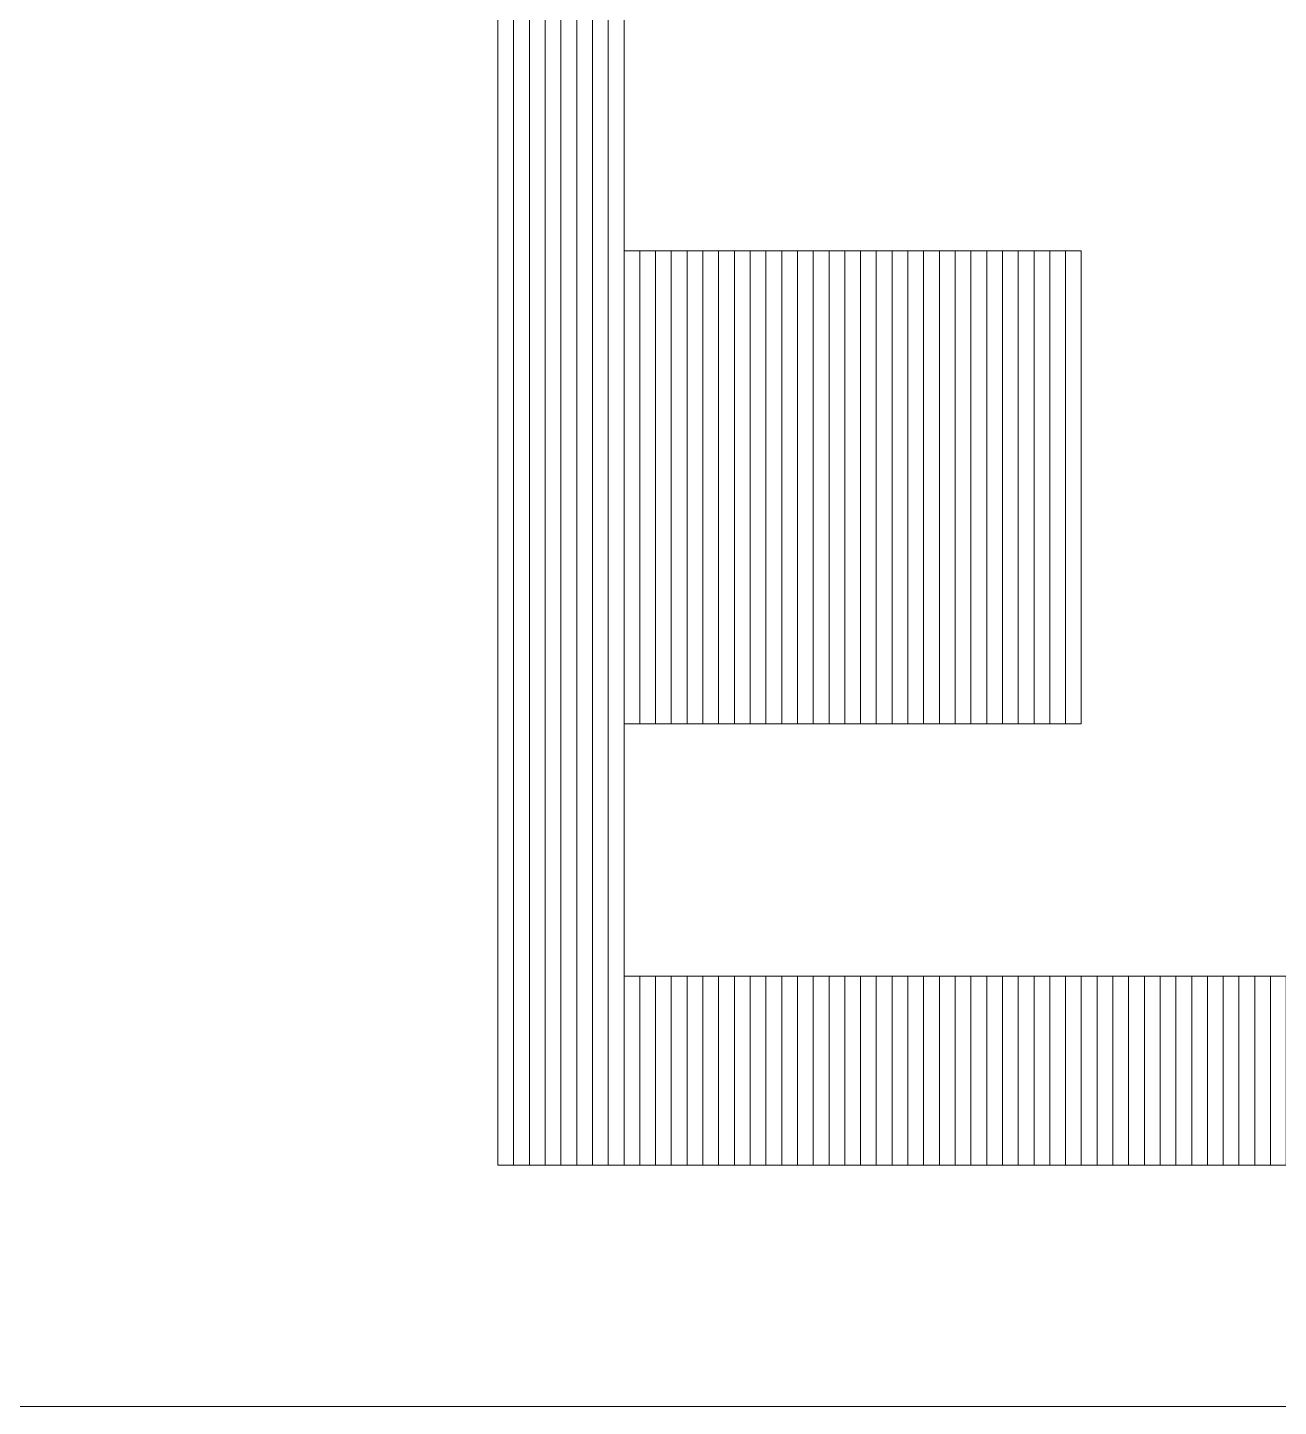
# Model space of a CAD drawing. Header units: millimetres. Extents: x -86 to 67, y -55 to 52.
# Drawn here: x 40.338 to 42.353, y -55.259 to -53.038 of the extents above; entities that cross this region are included whole.
import ezdxf

# ---------------------------------------------------------------- set-up
doc = ezdxf.new("R2010")
doc.units = ezdxf.units.MM
doc.header["$MEASUREMENT"] = 0
doc.layers.add('BG_OUTLINE', color=7, linetype='Continuous')
doc.layers.add('MA_PEN3', color=7, linetype='Continuous')

msp = doc.modelspace()

# ---------------------------------------------------------------- linework, layer by layer
at = {"layer": 'BG_OUTLINE', "color": 3, "lineweight": 9}
msp.add_open_spline([(-60.0926, 34.7331), (-60.0926, 34.7331), (63.7724, 34.7331), (63.7724, 34.7331), (63.7724, 34.7331), (64.585, 34.7336), (65.3646, 34.4113), (65.9396, 33.837), (65.9396, 33.837), (66.5146, 33.2627), (66.8379, 32.4797), (66.8384, 31.667), (66.8384, 31.667), (66.8384, 31.667), (66.8412, -52.28), (66.8412, -52.28), (66.8412, -52.28), (66.8412, -52.28), (66.8384, -52.1933), (66.8384, -52.1933), (66.8384, -52.1933), (66.8389, -53.006), (66.5166, -53.7856), (65.9424, -54.3606), (65.9424, -54.3606), (65.3681, -54.9356), (64.585, -55.2589), (63.7724, -55.2594), (63.7724, -55.2594), (63.7724, -55.2594), (-60.1869, -55.2594), (-60.1869, -55.2594), (-60.1869, -55.2594), (-60.1869, -55.2594), (-60.0853, -55.2518), (-60.0853, -55.2518), (-60.0853, -55.2518), (-60.8979, -55.2523), (-61.6775, -54.9299), (-62.2525, -54.3557), (-62.2525, -54.3557), (-62.8275, -53.7814), (-63.1508, -52.9984), (-63.1513, -52.1857), (-63.1513, -52.1857), (-63.1513, -52.1857), (-63.1587, 31.667), (-63.1587, 31.667), (-63.1587, 31.667), (-63.1592, 32.4797), (-62.8369, 33.2593), (-62.2626, 33.8343), (-62.2626, 33.8343), (-61.6883, 34.4093), (-60.9053, 34.7326), (-60.0926, 34.7331)], degree=3, knots=[0, 0, 0, 0, 0.071429, 0.071429, 0.071429, 0.071429, 0.142857, 0.142857, 0.142857, 0.142857, 0.214286, 0.214286, 0.214286, 0.214286, 0.285714, 0.285714, 0.285714, 0.285714, 0.357143, 0.357143, 0.357143, 0.357143, 0.428571, 0.428571, 0.428571, 0.428571, 0.5, 0.5, 0.5, 0.5, 0.571429, 0.571429, 0.571429, 0.571429, 0.642857, 0.642857, 0.642857, 0.642857, 0.714286, 0.714286, 0.714286, 0.714286, 0.785714, 0.785714, 0.785714, 0.785714, 0.857143, 0.857143, 0.857143, 0.857143, 0.928571, 0.928571, 0.928571, 0.928571, 1, 1, 1, 1], dxfattribs=at)
at = {"layer": 'MA_PEN3', "color": 5, "lineweight": 9}
for points in [[(41.121, -54.8708), (41.121, -54.8708), (41.0956, -54.8708), (41.0956, -54.8708), (41.0956, -54.8708), (41.0956, -54.8708), (41.0956, -44.406), (41.0956, -44.406), (41.0956, -44.406), (41.0956, -44.406), (41.121, -44.406), (41.121, -44.406), (41.121, -44.406), (41.121, -44.406), (41.121, -54.8708), (41.121, -54.8708)], [(41.1464, -54.8708), (41.1464, -54.8708), (41.121, -54.8708), (41.121, -54.8708), (41.121, -54.8708), (41.121, -54.8708), (41.121, -44.406), (41.121, -44.406), (41.121, -44.406), (41.121, -44.406), (41.1464, -44.406), (41.1464, -44.406), (41.1464, -44.406), (41.1464, -44.406), (41.1464, -54.8708), (41.1464, -54.8708)], [(41.1718, -54.8708), (41.1718, -54.8708), (41.1464, -54.8708), (41.1464, -54.8708), (41.1464, -54.8708), (41.1464, -54.8708), (41.1464, -44.406), (41.1464, -44.406), (41.1464, -44.406), (41.1464, -44.406), (41.1718, -44.406), (41.1718, -44.406), (41.1718, -44.406), (41.1718, -44.406), (41.1718, -54.8708), (41.1718, -54.8708)], [(41.1972, -54.8708), (41.1972, -54.8708), (41.1718, -54.8708), (41.1718, -54.8708), (41.1718, -54.8708), (41.1718, -54.8708), (41.1718, -44.406), (41.1718, -44.406), (41.1718, -44.406), (41.1718, -44.406), (41.1972, -44.406), (41.1972, -44.406), (41.1972, -44.406), (41.1972, -44.406), (41.1972, -54.8708), (41.1972, -54.8708)], [(41.2226, -54.8708), (41.2226, -54.8708), (41.1972, -54.8708), (41.1972, -54.8708), (41.1972, -54.8708), (41.1972, -54.8708), (41.1972, -44.406), (41.1972, -44.406), (41.1972, -44.406), (41.1972, -44.406), (41.2226, -44.406), (41.2226, -44.406), (41.2226, -44.406), (41.2226, -44.406), (41.2226, -54.8708), (41.2226, -54.8708)], [(41.248, -54.8708), (41.248, -54.8708), (41.2226, -54.8708), (41.2226, -54.8708), (41.2226, -54.8708), (41.2226, -54.8708), (41.2226, -44.406), (41.2226, -44.406), (41.2226, -44.406), (41.2226, -44.406), (41.248, -44.406), (41.248, -44.406), (41.248, -44.406), (41.248, -44.406), (41.248, -54.8708), (41.248, -54.8708)], [(41.2734, -54.8708), (41.2734, -54.8708), (41.248, -54.8708), (41.248, -54.8708), (41.248, -54.8708), (41.248, -54.8708), (41.248, -44.406), (41.248, -44.406), (41.248, -44.406), (41.248, -44.406), (41.2734, -44.406), (41.2734, -44.406), (41.2734, -44.406), (41.2734, -44.406), (41.2734, -54.8708), (41.2734, -54.8708)], [(41.2988, -54.8708), (41.2988, -54.8708), (41.2734, -54.8708), (41.2734, -54.8708), (41.2734, -54.8708), (41.2734, -54.8708), (41.2734, -45.7268), (41.2734, -45.7268), (41.2734, -45.7268), (41.2734, -45.7268), (41.2988, -45.7268), (41.2988, -45.7268), (41.2988, -45.7268), (41.2988, -45.7268), (41.2988, -54.8708), (41.2988, -54.8708)], [(41.3242, -54.1596), (41.3242, -54.1596), (41.2988, -54.1596), (41.2988, -54.1596), (41.2988, -54.1596), (41.2988, -54.1596), (41.2988, -53.3976), (41.2988, -53.3976), (41.2988, -53.3976), (41.2988, -53.3976), (41.3242, -53.3976), (41.3242, -53.3976), (41.3242, -53.3976), (41.3242, -53.3976), (41.3242, -54.1596), (41.3242, -54.1596)], [(41.3496, -54.1596), (41.3496, -54.1596), (41.3242, -54.1596), (41.3242, -54.1596), (41.3242, -54.1596), (41.3242, -54.1596), (41.3242, -53.3976), (41.3242, -53.3976), (41.3242, -53.3976), (41.3242, -53.3976), (41.3496, -53.3976), (41.3496, -53.3976), (41.3496, -53.3976), (41.3496, -53.3976), (41.3496, -54.1596), (41.3496, -54.1596)], [(41.375, -54.1596), (41.375, -54.1596), (41.3496, -54.1596), (41.3496, -54.1596), (41.3496, -54.1596), (41.3496, -54.1596), (41.3496, -53.3976), (41.3496, -53.3976), (41.3496, -53.3976), (41.3496, -53.3976), (41.375, -53.3976), (41.375, -53.3976), (41.375, -53.3976), (41.375, -53.3976), (41.375, -54.1596), (41.375, -54.1596)], [(41.4004, -54.1596), (41.4004, -54.1596), (41.375, -54.1596), (41.375, -54.1596), (41.375, -54.1596), (41.375, -54.1596), (41.375, -53.3976), (41.375, -53.3976), (41.375, -53.3976), (41.375, -53.3976), (41.4004, -53.3976), (41.4004, -53.3976), (41.4004, -53.3976), (41.4004, -53.3976), (41.4004, -54.1596), (41.4004, -54.1596)], [(41.4258, -54.1596), (41.4258, -54.1596), (41.4004, -54.1596), (41.4004, -54.1596), (41.4004, -54.1596), (41.4004, -54.1596), (41.4004, -53.3976), (41.4004, -53.3976), (41.4004, -53.3976), (41.4004, -53.3976), (41.4258, -53.3976), (41.4258, -53.3976), (41.4258, -53.3976), (41.4258, -53.3976), (41.4258, -54.1596), (41.4258, -54.1596)], [(41.4512, -54.1596), (41.4512, -54.1596), (41.4258, -54.1596), (41.4258, -54.1596), (41.4258, -54.1596), (41.4258, -54.1596), (41.4258, -53.3976), (41.4258, -53.3976), (41.4258, -53.3976), (41.4258, -53.3976), (41.4512, -53.3976), (41.4512, -53.3976), (41.4512, -53.3976), (41.4512, -53.3976), (41.4512, -54.1596), (41.4512, -54.1596)], [(41.4766, -54.1596), (41.4766, -54.1596), (41.4512, -54.1596), (41.4512, -54.1596), (41.4512, -54.1596), (41.4512, -54.1596), (41.4512, -53.3976), (41.4512, -53.3976), (41.4512, -53.3976), (41.4512, -53.3976), (41.4766, -53.3976), (41.4766, -53.3976), (41.4766, -53.3976), (41.4766, -53.3976), (41.4766, -54.1596), (41.4766, -54.1596)], [(41.502, -54.1596), (41.502, -54.1596), (41.4766, -54.1596), (41.4766, -54.1596), (41.4766, -54.1596), (41.4766, -54.1596), (41.4766, -53.3976), (41.4766, -53.3976), (41.4766, -53.3976), (41.4766, -53.3976), (41.502, -53.3976), (41.502, -53.3976), (41.502, -53.3976), (41.502, -53.3976), (41.502, -54.1596), (41.502, -54.1596)], [(41.5274, -54.1596), (41.5274, -54.1596), (41.502, -54.1596), (41.502, -54.1596), (41.502, -54.1596), (41.502, -54.1596), (41.502, -53.3976), (41.502, -53.3976), (41.502, -53.3976), (41.502, -53.3976), (41.5274, -53.3976), (41.5274, -53.3976), (41.5274, -53.3976), (41.5274, -53.3976), (41.5274, -54.1596), (41.5274, -54.1596)], [(41.5528, -54.1596), (41.5528, -54.1596), (41.5274, -54.1596), (41.5274, -54.1596), (41.5274, -54.1596), (41.5274, -54.1596), (41.5274, -53.3976), (41.5274, -53.3976), (41.5274, -53.3976), (41.5274, -53.3976), (41.5528, -53.3976), (41.5528, -53.3976), (41.5528, -53.3976), (41.5528, -53.3976), (41.5528, -54.1596), (41.5528, -54.1596)], [(41.5782, -54.1596), (41.5782, -54.1596), (41.5528, -54.1596), (41.5528, -54.1596), (41.5528, -54.1596), (41.5528, -54.1596), (41.5528, -53.3976), (41.5528, -53.3976), (41.5528, -53.3976), (41.5528, -53.3976), (41.5782, -53.3976), (41.5782, -53.3976), (41.5782, -53.3976), (41.5782, -53.3976), (41.5782, -54.1596), (41.5782, -54.1596)], [(41.6036, -54.1596), (41.6036, -54.1596), (41.5782, -54.1596), (41.5782, -54.1596), (41.5782, -54.1596), (41.5782, -54.1596), (41.5782, -53.3976), (41.5782, -53.3976), (41.5782, -53.3976), (41.5782, -53.3976), (41.6036, -53.3976), (41.6036, -53.3976), (41.6036, -53.3976), (41.6036, -53.3976), (41.6036, -54.1596), (41.6036, -54.1596)], [(41.629, -54.1596), (41.629, -54.1596), (41.6036, -54.1596), (41.6036, -54.1596), (41.6036, -54.1596), (41.6036, -54.1596), (41.6036, -53.3976), (41.6036, -53.3976), (41.6036, -53.3976), (41.6036, -53.3976), (41.629, -53.3976), (41.629, -53.3976), (41.629, -53.3976), (41.629, -53.3976), (41.629, -54.1596), (41.629, -54.1596)], [(41.6544, -54.1596), (41.6544, -54.1596), (41.629, -54.1596), (41.629, -54.1596), (41.629, -54.1596), (41.629, -54.1596), (41.629, -53.3976), (41.629, -53.3976), (41.629, -53.3976), (41.629, -53.3976), (41.6544, -53.3976), (41.6544, -53.3976), (41.6544, -53.3976), (41.6544, -53.3976), (41.6544, -54.1596), (41.6544, -54.1596)], [(41.6798, -54.1596), (41.6798, -54.1596), (41.6544, -54.1596), (41.6544, -54.1596), (41.6544, -54.1596), (41.6544, -54.1596), (41.6544, -53.3976), (41.6544, -53.3976), (41.6544, -53.3976), (41.6544, -53.3976), (41.6798, -53.3976), (41.6798, -53.3976), (41.6798, -53.3976), (41.6798, -53.3976), (41.6798, -54.1596), (41.6798, -54.1596)], [(41.7052, -54.1596), (41.7052, -54.1596), (41.6798, -54.1596), (41.6798, -54.1596), (41.6798, -54.1596), (41.6798, -54.1596), (41.6798, -53.3976), (41.6798, -53.3976), (41.6798, -53.3976), (41.6798, -53.3976), (41.7052, -53.3976), (41.7052, -53.3976), (41.7052, -53.3976), (41.7052, -53.3976), (41.7052, -54.1596), (41.7052, -54.1596)], [(41.7306, -54.1596), (41.7306, -54.1596), (41.7052, -54.1596), (41.7052, -54.1596), (41.7052, -54.1596), (41.7052, -54.1596), (41.7052, -53.3976), (41.7052, -53.3976), (41.7052, -53.3976), (41.7052, -53.3976), (41.7306, -53.3976), (41.7306, -53.3976), (41.7306, -53.3976), (41.7306, -53.3976), (41.7306, -54.1596), (41.7306, -54.1596)], [(41.756, -54.1596), (41.756, -54.1596), (41.7306, -54.1596), (41.7306, -54.1596), (41.7306, -54.1596), (41.7306, -54.1596), (41.7306, -53.3976), (41.7306, -53.3976), (41.7306, -53.3976), (41.7306, -53.3976), (41.756, -53.3976), (41.756, -53.3976), (41.756, -53.3976), (41.756, -53.3976), (41.756, -54.1596), (41.756, -54.1596)], [(41.7814, -54.1596), (41.7814, -54.1596), (41.756, -54.1596), (41.756, -54.1596), (41.756, -54.1596), (41.756, -54.1596), (41.756, -53.3976), (41.756, -53.3976), (41.756, -53.3976), (41.756, -53.3976), (41.7814, -53.3976), (41.7814, -53.3976), (41.7814, -53.3976), (41.7814, -53.3976), (41.7814, -54.1596), (41.7814, -54.1596)], [(41.8068, -54.1596), (41.8068, -54.1596), (41.7814, -54.1596), (41.7814, -54.1596), (41.7814, -54.1596), (41.7814, -54.1596), (41.7814, -53.3976), (41.7814, -53.3976), (41.7814, -53.3976), (41.7814, -53.3976), (41.8068, -53.3976), (41.8068, -53.3976), (41.8068, -53.3976), (41.8068, -53.3976), (41.8068, -54.1596), (41.8068, -54.1596)], [(41.8322, -54.1596), (41.8322, -54.1596), (41.8068, -54.1596), (41.8068, -54.1596), (41.8068, -54.1596), (41.8068, -54.1596), (41.8068, -53.3976), (41.8068, -53.3976), (41.8068, -53.3976), (41.8068, -53.3976), (41.8322, -53.3976), (41.8322, -53.3976), (41.8322, -53.3976), (41.8322, -53.3976), (41.8322, -54.1596), (41.8322, -54.1596)], [(41.8576, -54.1596), (41.8576, -54.1596), (41.8322, -54.1596), (41.8322, -54.1596), (41.8322, -54.1596), (41.8322, -54.1596), (41.8322, -53.3976), (41.8322, -53.3976), (41.8322, -53.3976), (41.8322, -53.3976), (41.8576, -53.3976), (41.8576, -53.3976), (41.8576, -53.3976), (41.8576, -53.3976), (41.8576, -54.1596), (41.8576, -54.1596)], [(41.883, -54.1596), (41.883, -54.1596), (41.8576, -54.1596), (41.8576, -54.1596), (41.8576, -54.1596), (41.8576, -54.1596), (41.8576, -53.3976), (41.8576, -53.3976), (41.8576, -53.3976), (41.8576, -53.3976), (41.883, -53.3976), (41.883, -53.3976), (41.883, -53.3976), (41.883, -53.3976), (41.883, -54.1596), (41.883, -54.1596)], [(41.9084, -54.1596), (41.9084, -54.1596), (41.883, -54.1596), (41.883, -54.1596), (41.883, -54.1596), (41.883, -54.1596), (41.883, -53.3976), (41.883, -53.3976), (41.883, -53.3976), (41.883, -53.3976), (41.9084, -53.3976), (41.9084, -53.3976), (41.9084, -53.3976), (41.9084, -53.3976), (41.9084, -54.1596), (41.9084, -54.1596)], [(41.9338, -54.1596), (41.9338, -54.1596), (41.9084, -54.1596), (41.9084, -54.1596), (41.9084, -54.1596), (41.9084, -54.1596), (41.9084, -53.3976), (41.9084, -53.3976), (41.9084, -53.3976), (41.9084, -53.3976), (41.9338, -53.3976), (41.9338, -53.3976), (41.9338, -53.3976), (41.9338, -53.3976), (41.9338, -54.1596), (41.9338, -54.1596)], [(41.9592, -54.1596), (41.9592, -54.1596), (41.9338, -54.1596), (41.9338, -54.1596), (41.9338, -54.1596), (41.9338, -54.1596), (41.9338, -53.3976), (41.9338, -53.3976), (41.9338, -53.3976), (41.9338, -53.3976), (41.9592, -53.3976), (41.9592, -53.3976), (41.9592, -53.3976), (41.9592, -53.3976), (41.9592, -54.1596), (41.9592, -54.1596)], [(41.9846, -54.1596), (41.9846, -54.1596), (41.9592, -54.1596), (41.9592, -54.1596), (41.9592, -54.1596), (41.9592, -54.1596), (41.9592, -53.3976), (41.9592, -53.3976), (41.9592, -53.3976), (41.9592, -53.3976), (41.9846, -53.3976), (41.9846, -53.3976), (41.9846, -53.3976), (41.9846, -53.3976), (41.9846, -54.1596), (41.9846, -54.1596)], [(42.01, -54.1596), (42.01, -54.1596), (41.9846, -54.1596), (41.9846, -54.1596), (41.9846, -54.1596), (41.9846, -54.1596), (41.9846, -53.3976), (41.9846, -53.3976), (41.9846, -53.3976), (41.9846, -53.3976), (42.01, -53.3976), (42.01, -53.3976), (42.01, -53.3976), (42.01, -53.3976), (42.01, -54.1596), (42.01, -54.1596)], [(42.0354, -54.1596), (42.0354, -54.1596), (42.01, -54.1596), (42.01, -54.1596), (42.01, -54.1596), (42.01, -54.1596), (42.01, -53.3976), (42.01, -53.3976), (42.01, -53.3976), (42.01, -53.3976), (42.0354, -53.3976), (42.0354, -53.3976), (42.0354, -53.3976), (42.0354, -53.3976), (42.0354, -54.1596), (42.0354, -54.1596)], [(41.3242, -54.8708), (41.3242, -54.8708), (41.2988, -54.8708), (41.2988, -54.8708), (41.2988, -54.8708), (41.2988, -54.8708), (41.2988, -54.566), (41.2988, -54.566), (41.2988, -54.566), (41.2988, -54.566), (41.3242, -54.566), (41.3242, -54.566), (41.3242, -54.566), (41.3242, -54.566), (41.3242, -54.8708), (41.3242, -54.8708)], [(41.3496, -54.8708), (41.3496, -54.8708), (41.3242, -54.8708), (41.3242, -54.8708), (41.3242, -54.8708), (41.3242, -54.8708), (41.3242, -54.566), (41.3242, -54.566), (41.3242, -54.566), (41.3242, -54.566), (41.3496, -54.566), (41.3496, -54.566), (41.3496, -54.566), (41.3496, -54.566), (41.3496, -54.8708), (41.3496, -54.8708)], [(41.375, -54.8708), (41.375, -54.8708), (41.3496, -54.8708), (41.3496, -54.8708), (41.3496, -54.8708), (41.3496, -54.8708), (41.3496, -54.566), (41.3496, -54.566), (41.3496, -54.566), (41.3496, -54.566), (41.375, -54.566), (41.375, -54.566), (41.375, -54.566), (41.375, -54.566), (41.375, -54.8708), (41.375, -54.8708)], [(41.4004, -54.8708), (41.4004, -54.8708), (41.375, -54.8708), (41.375, -54.8708), (41.375, -54.8708), (41.375, -54.8708), (41.375, -54.566), (41.375, -54.566), (41.375, -54.566), (41.375, -54.566), (41.4004, -54.566), (41.4004, -54.566), (41.4004, -54.566), (41.4004, -54.566), (41.4004, -54.8708), (41.4004, -54.8708)], [(41.4258, -54.8708), (41.4258, -54.8708), (41.4004, -54.8708), (41.4004, -54.8708), (41.4004, -54.8708), (41.4004, -54.8708), (41.4004, -54.566), (41.4004, -54.566), (41.4004, -54.566), (41.4004, -54.566), (41.4258, -54.566), (41.4258, -54.566), (41.4258, -54.566), (41.4258, -54.566), (41.4258, -54.8708), (41.4258, -54.8708)], [(41.4512, -54.8708), (41.4512, -54.8708), (41.4258, -54.8708), (41.4258, -54.8708), (41.4258, -54.8708), (41.4258, -54.8708), (41.4258, -54.566), (41.4258, -54.566), (41.4258, -54.566), (41.4258, -54.566), (41.4512, -54.566), (41.4512, -54.566), (41.4512, -54.566), (41.4512, -54.566), (41.4512, -54.8708), (41.4512, -54.8708)], [(41.4766, -54.8708), (41.4766, -54.8708), (41.4512, -54.8708), (41.4512, -54.8708), (41.4512, -54.8708), (41.4512, -54.8708), (41.4512, -54.566), (41.4512, -54.566), (41.4512, -54.566), (41.4512, -54.566), (41.4766, -54.566), (41.4766, -54.566), (41.4766, -54.566), (41.4766, -54.566), (41.4766, -54.8708), (41.4766, -54.8708)], [(41.502, -54.8708), (41.502, -54.8708), (41.4766, -54.8708), (41.4766, -54.8708), (41.4766, -54.8708), (41.4766, -54.8708), (41.4766, -54.566), (41.4766, -54.566), (41.4766, -54.566), (41.4766, -54.566), (41.502, -54.566), (41.502, -54.566), (41.502, -54.566), (41.502, -54.566), (41.502, -54.8708), (41.502, -54.8708)], [(41.5274, -54.8708), (41.5274, -54.8708), (41.502, -54.8708), (41.502, -54.8708), (41.502, -54.8708), (41.502, -54.8708), (41.502, -54.566), (41.502, -54.566), (41.502, -54.566), (41.502, -54.566), (41.5274, -54.566), (41.5274, -54.566), (41.5274, -54.566), (41.5274, -54.566), (41.5274, -54.8708), (41.5274, -54.8708)], [(41.5528, -54.8708), (41.5528, -54.8708), (41.5274, -54.8708), (41.5274, -54.8708), (41.5274, -54.8708), (41.5274, -54.8708), (41.5274, -54.566), (41.5274, -54.566), (41.5274, -54.566), (41.5274, -54.566), (41.5528, -54.566), (41.5528, -54.566), (41.5528, -54.566), (41.5528, -54.566), (41.5528, -54.8708), (41.5528, -54.8708)], [(41.5782, -54.8708), (41.5782, -54.8708), (41.5528, -54.8708), (41.5528, -54.8708), (41.5528, -54.8708), (41.5528, -54.8708), (41.5528, -54.566), (41.5528, -54.566), (41.5528, -54.566), (41.5528, -54.566), (41.5782, -54.566), (41.5782, -54.566), (41.5782, -54.566), (41.5782, -54.566), (41.5782, -54.8708), (41.5782, -54.8708)], [(41.6036, -54.8708), (41.6036, -54.8708), (41.5782, -54.8708), (41.5782, -54.8708), (41.5782, -54.8708), (41.5782, -54.8708), (41.5782, -54.566), (41.5782, -54.566), (41.5782, -54.566), (41.5782, -54.566), (41.6036, -54.566), (41.6036, -54.566), (41.6036, -54.566), (41.6036, -54.566), (41.6036, -54.8708), (41.6036, -54.8708)], [(41.629, -54.8708), (41.629, -54.8708), (41.6036, -54.8708), (41.6036, -54.8708), (41.6036, -54.8708), (41.6036, -54.8708), (41.6036, -54.566), (41.6036, -54.566), (41.6036, -54.566), (41.6036, -54.566), (41.629, -54.566), (41.629, -54.566), (41.629, -54.566), (41.629, -54.566), (41.629, -54.8708), (41.629, -54.8708)], [(41.6544, -54.8708), (41.6544, -54.8708), (41.629, -54.8708), (41.629, -54.8708), (41.629, -54.8708), (41.629, -54.8708), (41.629, -54.566), (41.629, -54.566), (41.629, -54.566), (41.629, -54.566), (41.6544, -54.566), (41.6544, -54.566), (41.6544, -54.566), (41.6544, -54.566), (41.6544, -54.8708), (41.6544, -54.8708)], [(41.6798, -54.8708), (41.6798, -54.8708), (41.6544, -54.8708), (41.6544, -54.8708), (41.6544, -54.8708), (41.6544, -54.8708), (41.6544, -54.566), (41.6544, -54.566), (41.6544, -54.566), (41.6544, -54.566), (41.6798, -54.566), (41.6798, -54.566), (41.6798, -54.566), (41.6798, -54.566), (41.6798, -54.8708), (41.6798, -54.8708)], [(41.7052, -54.8708), (41.7052, -54.8708), (41.6798, -54.8708), (41.6798, -54.8708), (41.6798, -54.8708), (41.6798, -54.8708), (41.6798, -54.566), (41.6798, -54.566), (41.6798, -54.566), (41.6798, -54.566), (41.7052, -54.566), (41.7052, -54.566), (41.7052, -54.566), (41.7052, -54.566), (41.7052, -54.8708), (41.7052, -54.8708)], [(41.7306, -54.8708), (41.7306, -54.8708), (41.7052, -54.8708), (41.7052, -54.8708), (41.7052, -54.8708), (41.7052, -54.8708), (41.7052, -54.566), (41.7052, -54.566), (41.7052, -54.566), (41.7052, -54.566), (41.7306, -54.566), (41.7306, -54.566), (41.7306, -54.566), (41.7306, -54.566), (41.7306, -54.8708), (41.7306, -54.8708)], [(41.756, -54.8708), (41.756, -54.8708), (41.7306, -54.8708), (41.7306, -54.8708), (41.7306, -54.8708), (41.7306, -54.8708), (41.7306, -54.566), (41.7306, -54.566), (41.7306, -54.566), (41.7306, -54.566), (41.756, -54.566), (41.756, -54.566), (41.756, -54.566), (41.756, -54.566), (41.756, -54.8708), (41.756, -54.8708)], [(41.7814, -54.8708), (41.7814, -54.8708), (41.756, -54.8708), (41.756, -54.8708), (41.756, -54.8708), (41.756, -54.8708), (41.756, -54.566), (41.756, -54.566), (41.756, -54.566), (41.756, -54.566), (41.7814, -54.566), (41.7814, -54.566), (41.7814, -54.566), (41.7814, -54.566), (41.7814, -54.8708), (41.7814, -54.8708)], [(41.8068, -54.8708), (41.8068, -54.8708), (41.7814, -54.8708), (41.7814, -54.8708), (41.7814, -54.8708), (41.7814, -54.8708), (41.7814, -54.566), (41.7814, -54.566), (41.7814, -54.566), (41.7814, -54.566), (41.8068, -54.566), (41.8068, -54.566), (41.8068, -54.566), (41.8068, -54.566), (41.8068, -54.8708), (41.8068, -54.8708)], [(41.8322, -54.8708), (41.8322, -54.8708), (41.8068, -54.8708), (41.8068, -54.8708), (41.8068, -54.8708), (41.8068, -54.8708), (41.8068, -54.566), (41.8068, -54.566), (41.8068, -54.566), (41.8068, -54.566), (41.8322, -54.566), (41.8322, -54.566), (41.8322, -54.566), (41.8322, -54.566), (41.8322, -54.8708), (41.8322, -54.8708)], [(41.8576, -54.8708), (41.8576, -54.8708), (41.8322, -54.8708), (41.8322, -54.8708), (41.8322, -54.8708), (41.8322, -54.8708), (41.8322, -54.566), (41.8322, -54.566), (41.8322, -54.566), (41.8322, -54.566), (41.8576, -54.566), (41.8576, -54.566), (41.8576, -54.566), (41.8576, -54.566), (41.8576, -54.8708), (41.8576, -54.8708)], [(41.883, -54.8708), (41.883, -54.8708), (41.8576, -54.8708), (41.8576, -54.8708), (41.8576, -54.8708), (41.8576, -54.8708), (41.8576, -54.566), (41.8576, -54.566), (41.8576, -54.566), (41.8576, -54.566), (41.883, -54.566), (41.883, -54.566), (41.883, -54.566), (41.883, -54.566), (41.883, -54.8708), (41.883, -54.8708)], [(41.9084, -54.8708), (41.9084, -54.8708), (41.883, -54.8708), (41.883, -54.8708), (41.883, -54.8708), (41.883, -54.8708), (41.883, -54.566), (41.883, -54.566), (41.883, -54.566), (41.883, -54.566), (41.9084, -54.566), (41.9084, -54.566), (41.9084, -54.566), (41.9084, -54.566), (41.9084, -54.8708), (41.9084, -54.8708)], [(41.9338, -54.8708), (41.9338, -54.8708), (41.9084, -54.8708), (41.9084, -54.8708), (41.9084, -54.8708), (41.9084, -54.8708), (41.9084, -54.566), (41.9084, -54.566), (41.9084, -54.566), (41.9084, -54.566), (41.9338, -54.566), (41.9338, -54.566), (41.9338, -54.566), (41.9338, -54.566), (41.9338, -54.8708), (41.9338, -54.8708)], [(41.9592, -54.8708), (41.9592, -54.8708), (41.9338, -54.8708), (41.9338, -54.8708), (41.9338, -54.8708), (41.9338, -54.8708), (41.9338, -54.566), (41.9338, -54.566), (41.9338, -54.566), (41.9338, -54.566), (41.9592, -54.566), (41.9592, -54.566), (41.9592, -54.566), (41.9592, -54.566), (41.9592, -54.8708), (41.9592, -54.8708)], [(41.9846, -54.8708), (41.9846, -54.8708), (41.9592, -54.8708), (41.9592, -54.8708), (41.9592, -54.8708), (41.9592, -54.8708), (41.9592, -54.566), (41.9592, -54.566), (41.9592, -54.566), (41.9592, -54.566), (41.9846, -54.566), (41.9846, -54.566), (41.9846, -54.566), (41.9846, -54.566), (41.9846, -54.8708), (41.9846, -54.8708)], [(42.01, -54.8708), (42.01, -54.8708), (41.9846, -54.8708), (41.9846, -54.8708), (41.9846, -54.8708), (41.9846, -54.8708), (41.9846, -54.566), (41.9846, -54.566), (41.9846, -54.566), (41.9846, -54.566), (42.01, -54.566), (42.01, -54.566), (42.01, -54.566), (42.01, -54.566), (42.01, -54.8708), (42.01, -54.8708)], [(42.0354, -54.8708), (42.0354, -54.8708), (42.01, -54.8708), (42.01, -54.8708), (42.01, -54.8708), (42.01, -54.8708), (42.01, -54.566), (42.01, -54.566), (42.01, -54.566), (42.01, -54.566), (42.0354, -54.566), (42.0354, -54.566), (42.0354, -54.566), (42.0354, -54.566), (42.0354, -54.8708), (42.0354, -54.8708)], [(42.0608, -54.8708), (42.0608, -54.8708), (42.0354, -54.8708), (42.0354, -54.8708), (42.0354, -54.8708), (42.0354, -54.8708), (42.0354, -54.566), (42.0354, -54.566), (42.0354, -54.566), (42.0354, -54.566), (42.0608, -54.566), (42.0608, -54.566), (42.0608, -54.566), (42.0608, -54.566), (42.0608, -54.8708), (42.0608, -54.8708)], [(42.0862, -54.8708), (42.0862, -54.8708), (42.0608, -54.8708), (42.0608, -54.8708), (42.0608, -54.8708), (42.0608, -54.8708), (42.0608, -54.566), (42.0608, -54.566), (42.0608, -54.566), (42.0608, -54.566), (42.0862, -54.566), (42.0862, -54.566), (42.0862, -54.566), (42.0862, -54.566), (42.0862, -54.8708), (42.0862, -54.8708)], [(42.1116, -54.8708), (42.1116, -54.8708), (42.0862, -54.8708), (42.0862, -54.8708), (42.0862, -54.8708), (42.0862, -54.8708), (42.0862, -54.566), (42.0862, -54.566), (42.0862, -54.566), (42.0862, -54.566), (42.1116, -54.566), (42.1116, -54.566), (42.1116, -54.566), (42.1116, -54.566), (42.1116, -54.8708), (42.1116, -54.8708)], [(42.137, -54.8708), (42.137, -54.8708), (42.1116, -54.8708), (42.1116, -54.8708), (42.1116, -54.8708), (42.1116, -54.8708), (42.1116, -54.566), (42.1116, -54.566), (42.1116, -54.566), (42.1116, -54.566), (42.137, -54.566), (42.137, -54.566), (42.137, -54.566), (42.137, -54.566), (42.137, -54.8708), (42.137, -54.8708)], [(42.1624, -54.8708), (42.1624, -54.8708), (42.137, -54.8708), (42.137, -54.8708), (42.137, -54.8708), (42.137, -54.8708), (42.137, -54.566), (42.137, -54.566), (42.137, -54.566), (42.137, -54.566), (42.1624, -54.566), (42.1624, -54.566), (42.1624, -54.566), (42.1624, -54.566), (42.1624, -54.8708), (42.1624, -54.8708)], [(42.1878, -54.8708), (42.1878, -54.8708), (42.1624, -54.8708), (42.1624, -54.8708), (42.1624, -54.8708), (42.1624, -54.8708), (42.1624, -54.566), (42.1624, -54.566), (42.1624, -54.566), (42.1624, -54.566), (42.1878, -54.566), (42.1878, -54.566), (42.1878, -54.566), (42.1878, -54.566), (42.1878, -54.8708), (42.1878, -54.8708)], [(42.2132, -54.8708), (42.2132, -54.8708), (42.1878, -54.8708), (42.1878, -54.8708), (42.1878, -54.8708), (42.1878, -54.8708), (42.1878, -54.566), (42.1878, -54.566), (42.1878, -54.566), (42.1878, -54.566), (42.2132, -54.566), (42.2132, -54.566), (42.2132, -54.566), (42.2132, -54.566), (42.2132, -54.8708), (42.2132, -54.8708)], [(42.2386, -54.8708), (42.2386, -54.8708), (42.2132, -54.8708), (42.2132, -54.8708), (42.2132, -54.8708), (42.2132, -54.8708), (42.2132, -54.566), (42.2132, -54.566), (42.2132, -54.566), (42.2132, -54.566), (42.2386, -54.566), (42.2386, -54.566), (42.2386, -54.566), (42.2386, -54.566), (42.2386, -54.8708), (42.2386, -54.8708)], [(42.264, -54.8708), (42.264, -54.8708), (42.2386, -54.8708), (42.2386, -54.8708), (42.2386, -54.8708), (42.2386, -54.8708), (42.2386, -54.566), (42.2386, -54.566), (42.2386, -54.566), (42.2386, -54.566), (42.264, -54.566), (42.264, -54.566), (42.264, -54.566), (42.264, -54.566), (42.264, -54.8708), (42.264, -54.8708)], [(42.2894, -54.8708), (42.2894, -54.8708), (42.264, -54.8708), (42.264, -54.8708), (42.264, -54.8708), (42.264, -54.8708), (42.264, -54.566), (42.264, -54.566), (42.264, -54.566), (42.264, -54.566), (42.2894, -54.566), (42.2894, -54.566), (42.2894, -54.566), (42.2894, -54.566), (42.2894, -54.8708), (42.2894, -54.8708)], [(42.3148, -54.8708), (42.3148, -54.8708), (42.2894, -54.8708), (42.2894, -54.8708), (42.2894, -54.8708), (42.2894, -54.8708), (42.2894, -54.566), (42.2894, -54.566), (42.2894, -54.566), (42.2894, -54.566), (42.3148, -54.566), (42.3148, -54.566), (42.3148, -54.566), (42.3148, -54.566), (42.3148, -54.8708), (42.3148, -54.8708)], [(42.3402, -54.8708), (42.3402, -54.8708), (42.3148, -54.8708), (42.3148, -54.8708), (42.3148, -54.8708), (42.3148, -54.8708), (42.3148, -54.566), (42.3148, -54.566), (42.3148, -54.566), (42.3148, -54.566), (42.3402, -54.566), (42.3402, -54.566), (42.3402, -54.566), (42.3402, -54.566), (42.3402, -54.8708), (42.3402, -54.8708)], [(42.3656, -54.8708), (42.3656, -54.8708), (42.3402, -54.8708), (42.3402, -54.8708), (42.3402, -54.8708), (42.3402, -54.8708), (42.3402, -54.566), (42.3402, -54.566), (42.3402, -54.566), (42.3402, -54.566), (42.3656, -54.566), (42.3656, -54.566), (42.3656, -54.566), (42.3656, -54.566), (42.3656, -54.8708), (42.3656, -54.8708)]]:
    msp.add_open_spline(points, degree=3, knots=[0, 0, 0, 0, 0.25, 0.25, 0.25, 0.25, 0.5, 0.5, 0.5, 0.5, 0.75, 0.75, 0.75, 0.75, 1, 1, 1, 1], dxfattribs=at)

doc.saveas('drawing.dxf')
